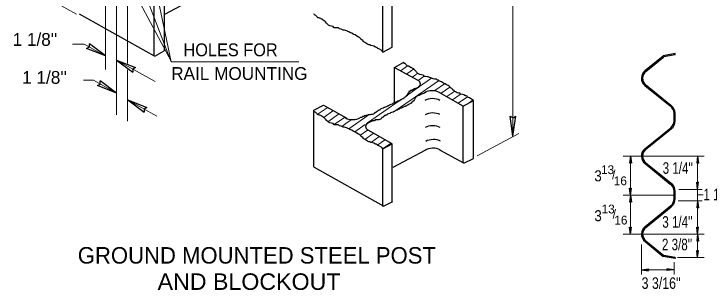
# Model space of a CAD drawing. Extents: x 650 to 1056, y -89 to 184.
# Drawn here: x 734.2 to 805.3, y 32.6 to 60.8 of the extents above; entities that cross this region are included whole.
import ezdxf

# ---------------------------------------------------------------- set-up
doc = ezdxf.new("R2010")
doc.units = 0
doc.header["$LTSCALE"] = 0.47
doc.layers.add('1', color=7, linetype='Continuous', lineweight=25)

msp = doc.modelspace()

# ---------------------------------------------------------------- linework, layer by layer
at = {"layer": '1', "lineweight": 13}
for p, q in [((785.2221, 48.2754), (785.2221, 99.7678)), ((743.5592, 55.1347), (743.5592, 78.7147)), ((744.6816, 50.5237), (744.6816, 74.674)), ((746.3207, 74.575), (750.2807, 55.945)), ((750.2946, 55.945), (744.1956, 67.3735)), ((745.8201, 55.7644), (745.8201, 65.1355)), ((740.5772, 60.8159), (736.1852, 63.2729)), ((741.3632, 57.7492), (740.1932, 57.7492)), ((743.4636, 56.5817), (741.3692, 57.7492)), ((748.6236, 53.9009), (744.8259, 56.0377)), ((773.2033, 55.3807), (773.3908, 55.5119)), ((745.8201, 49.849), (745.8201, 55.1272)), ((773.7827, 55.0439), (774.3407, 55.4347)), ((774.3617, 54.7067), (775.0513, 55.1902)), ((775.2606, 54.5924), (775.4743, 54.7417)), ((774.9418, 54.3693), (775.2606, 54.5924)), ((775.5197, 54.0299), (776.1441, 54.4675)), ((775.5699, 53.323), (776.8929, 54.2497)), ((774.8128, 52.0502), (777.5957, 53.9984)), ((777.2394, 53.0069), (778.2137, 53.6887)), ((777.8721, 52.7069), (778.7762, 53.3402)), ((774.2934, 52.4294), (774.9621, 52.8977)), ((774.9621, 52.8977), (775.5429, 53.3039)), ((778.4503, 52.369), (779.2648, 52.9397)), ((748.8193, 50.3537), (745.8688, 52.0225)), ((770.3574, 49.6735), (773.6709, 51.9929)), ((773.1748, 50.9032), (774.8128, 52.0502)), ((779.0297, 52.0304), (779.8202, 52.5842)), ((779.6079, 51.6937), (780.5631, 52.3622)), ((780.8949, 51.8512), (781.0997, 51.9947)), ((765.3111, 50.5972), (766.2197, 51.2339)), ((780.6482, 51.6787), (780.8949, 51.8512)), ((765.8766, 50.2503), (766.8077, 50.9032)), ((766.2853, 49.7939), (767.3972, 50.5727)), ((766.9397, 49.5085), (767.9867, 50.2428)), ((768.2822, 49.7054), (768.7299, 50.0189)), ((768.4318, 49.0679), (770.3964, 50.4438)), ((767.7399, 49.3263), (768.2822, 49.7054)), ((769.0434, 48.7525), (770.1238, 49.5097)), ((769.5714, 48.3802), (770.3619, 48.9333)), ((770.0676, 47.9845), (770.9184, 48.5808)), ((785.8084, 48.5912), (781.5624, 46.3041)), ((770.7542, 47.7224), (771.5068, 48.2492)), ((771.3876, 47.4247), (772.0959, 47.9192)), ((771.9358, 47.0647), (772.6843, 47.5877)), ((796.4806, 46.2835), (804.7805, 46.2835)), ((804.1037, 42.8935), (804.1037, 46.2835)), ((802.1702, 42.8822), (804.5836, 42.8822)), ((796.4806, 42.2977), (801.5938, 42.2977)), ((804.1037, 42.325), (804.6579, 42.325)), ((804.5836, 41.7055), (802.1087, 41.7055)), ((796.4806, 38.3042), (804.7805, 38.3042)), ((798.3579, 37.2445), (798.3579, 34.1633)), ((802.0367, 35.9159), (804.7805, 35.9159)), ((801.6939, 35.4292), (801.6939, 34.1633)), ((798.3579, 34.6627), (801.6774, 34.6627))]:
    msp.add_line(p, q, dxfattribs=at)
at = {"layer": '1'}
for p, q in [((772.8726, 57.4367), (772.8726, 93.3137)), ((771.9178, 56.9347), (771.9178, 92.7985)), ((749.5896, 57.0602), (749.5896, 83.3489)), ((748.5467, 56.5124), (748.5467, 82.7722)), ((753.2454, 62.7247), (749.5896, 60.7852)), ((748.5636, 56.5027), (740.8824, 60.8159)), ((743.5566, 56.5325), (741.9066, 57.7832)), ((743.5566, 56.5325), (741.6298, 57.2922)), ((748.5868, 56.518), (749.5648, 57.0475)), ((771.9178, 56.9347), (772.8726, 57.4367)), ((798.7183, 55.0252), (800.5817, 56.5517)), ((798.7952, 54.9382), (800.6316, 56.4419)), ((801.8087, 56.7667), (800.5817, 56.5517)), ((801.8087, 56.6485), (800.6316, 56.4419)), ((801.8087, 56.6485), (801.8087, 56.7667)), ((744.697, 56.1109), (746.6245, 55.3512)), ((744.697, 56.1109), (746.347, 54.8588)), ((773.1227, 55.3627), (774.0497, 55.8929)), ((773.1227, 55.3627), (775.5043, 54.0385)), ((773.1227, 51.7465), (773.1227, 55.3627)), ((744.6707, 52.7264), (742.7458, 53.4907)), ((744.6707, 52.7264), (743.0229, 53.9812)), ((798.6999, 53.5165), (801.2912, 51.415)), ((798.7821, 53.5994), (801.3647, 51.505)), ((780.1348, 51.4079), (777.6801, 52.789)), ((745.849, 52.0313), (747.7735, 51.2667)), ((745.849, 52.0313), (747.4968, 50.7766)), ((780.1348, 51.4079), (781.1762, 51.9704)), ((764.8753, 50.9965), (765.8462, 51.5107)), ((765.8462, 51.5107), (768.2278, 50.1595)), ((780.1348, 45.5797), (780.1348, 51.4079)), ((764.8753, 45.1412), (764.8753, 50.9965)), ((801.6939, 49.8982), (801.6939, 50.6542)), ((801.8109, 49.8982), (801.8109, 50.6542)), ((785.2224, 48.3188), (784.9408, 50.3705)), ((785.2224, 48.3188), (785.5048, 50.3705)), ((798.7101, 47.0384), (801.3531, 49.1822)), ((798.7828, 46.9477), (801.4258, 49.0915)), ((772.8726, 47.5427), (770.4178, 48.9235)), ((771.9178, 47.0267), (772.8726, 47.5427)), ((771.9178, 41.125), (771.9178, 47.0267)), ((772.8726, 41.6238), (772.8726, 47.5427)), ((776.2944, 46.9022), (772.9299, 45.1094)), ((780.1914, 45.55), (777.7363, 46.9022)), ((797.2408, 46.2835), (797.1433, 45.5707)), ((797.2408, 46.2835), (797.3391, 45.5707)), ((804.1044, 46.2835), (804.0062, 45.5707)), ((804.1044, 46.2835), (804.2019, 45.5707)), ((798.7277, 45.5144), (801.3077, 43.4215)), ((798.8008, 45.6047), (801.3812, 43.5115)), ((771.9744, 41.1547), (764.9316, 45.1094)), ((804.1029, 42.8935), (804.0054, 43.6067)), ((804.1029, 42.8935), (804.2016, 43.6067)), ((797.2416, 42.2977), (797.1437, 43.0109)), ((797.2416, 42.2977), (797.3398, 43.0109)), ((801.6924, 41.9422), (801.6924, 42.6697)), ((801.8087, 41.9422), (801.8087, 42.6697)), ((797.2408, 42.2977), (797.1433, 41.5847)), ((797.2408, 42.2977), (797.3391, 41.5847)), ((771.9744, 41.1547), (772.9299, 41.6542)), ((804.1044, 41.7055), (804.0062, 40.9922)), ((804.1044, 41.7055), (804.2019, 40.9922)), ((798.7359, 39.0794), (801.3347, 41.1869)), ((798.8091, 38.989), (801.4074, 41.0965)), ((797.2416, 38.3042), (797.1437, 39.0175)), ((797.2416, 38.3042), (797.3398, 39.0175)), ((804.1029, 38.3042), (804.0054, 39.0175)), ((804.1029, 38.3042), (804.2016, 39.0175)), ((804.1044, 38.3042), (804.0062, 37.591)), ((804.1044, 38.3042), (804.2019, 37.591)), ((798.7277, 37.5347), (800.5817, 36.016)), ((798.8008, 37.6247), (800.6316, 36.1255)), ((804.1044, 35.9159), (804.0062, 36.6284)), ((804.1044, 35.9159), (804.2019, 36.6284)), ((801.8087, 35.7989), (800.5817, 36.016)), ((801.8087, 35.9174), (800.6316, 36.1255)), ((801.8087, 35.9174), (801.8087, 35.7989)), ((798.3579, 34.6615), (799.0708, 34.7602)), ((798.3579, 34.6615), (799.0708, 34.564)), ((801.6774, 34.663), (800.9646, 34.7605)), ((801.6774, 34.663), (800.9646, 34.5647))]:
    msp.add_line(p, q, dxfattribs=at)
at = {"layer": '1', "lineweight": 13}
for points in [[(763.3423, 55.939), (750.2826, 55.939), (746.1231, 66.7829)], [(744.6707, 52.7257), (742.3442, 54.04), (741.3069, 54.0367)], [(797.2416, 38.3042), (797.2416, 42.2977), (797.2416, 46.2835)], [(804.1037, 35.9159), (804.1037, 38.3042), (804.1037, 42.8822)]]:
    msp.add_lwpolyline(points, dxfattribs=at)
at = {"layer": '1'}
for points in [[(771.9178, 56.9657), (771.7993, 57.0824), (771.5796, 57.2302), (771.5064, 57.2602), (771.4191, 57.2879), (771.3876, 57.3179), (771.3448, 57.3764), (771.2713, 57.4064), (771.1678, 57.4367), (771.0062, 57.5242), (770.8738, 57.5684), (770.6964, 57.5972), (770.6087, 57.6847), (770.4756, 57.6847), (770.3432, 57.745), (770.2419, 57.8027), (770.1827, 57.8312), (770.0642, 57.8917), (770.0361, 57.9497), (769.9176, 58.024), (769.8887, 58.0964), (769.7867, 58.1564), (769.6689, 58.258), (769.6236, 58.3173), (769.5219, 58.4047), (769.4184, 58.465), (769.2576, 58.5524), (769.0944, 58.6844), (768.9189, 58.7302), (768.7412, 58.8464), (768.5361, 58.9207), (768.4476, 59.0077), (768.3467, 59.0377), (768.2863, 59.0673), (768.2136, 59.1107), (768.0069, 59.1547), (767.8603, 59.1854), (767.6687, 59.2727), (767.4778, 59.3024), (767.3758, 59.3905), (767.3023, 59.3905), (767.0814, 59.4194), (767.0372, 59.4194), (766.9352, 59.4194), (766.9048, 59.4487), (766.8463, 59.5382), (766.6697, 59.5667), (766.5066, 59.6125), (766.3757, 59.6845), (766.3314, 59.7277), (766.2126, 59.8173), (766.1983, 59.8465), (766.1263, 59.8907), (766.0802, 59.9789), (766.0378, 59.9932), (766.0078, 60.0532), (765.9197, 60.1255), (765.8754, 60.1694), (765.8012, 60.1997), (765.7288, 60.2722), (765.7138, 60.2872), (765.6114, 60.3167), (765.5672, 60.3603), (765.4491, 60.4045), (765.4206, 60.4337), (765.3463, 60.4337), (765.2886, 60.4337), (765.2286, 60.4777), (765.1997, 60.5377), (765.1693, 60.5662), (765.1266, 60.5965), (765.0819, 60.6107), (765.0523, 60.6842), (765.0077, 60.7127), (764.9199, 60.7289), (764.9057, 60.7717), (764.8753, 60.8317)], [(741.6298, 57.2922), (741.9081, 57.4632), (741.9066, 57.7832)], [(781.1762, 51.9704), (780.7667, 52.261), (780.6793, 52.2899), (780.5908, 52.3199), (780.5619, 52.3484), (780.5327, 52.4084), (780.4442, 52.4522), (780.3553, 52.4665), (780.2087, 52.5692), (780.0471, 52.5854), (779.8701, 52.6127), (779.7827, 52.7155), (779.6642, 52.7155), (779.5176, 52.7602), (779.4291, 52.8337), (779.3713, 52.8479), (779.2382, 52.9079), (779.2093, 52.981), (779.0769, 53.0403), (779.0769, 53.1134), (778.9581, 53.2007), (778.8422, 53.2754), (778.7976, 53.3332), (778.7091, 53.4374), (778.5909, 53.4962), (778.4301, 53.5705), (778.2827, 53.6867), (778.1061, 53.7599), (777.9152, 53.878), (777.7251, 53.9369), (777.6212, 54.0385), (777.5323, 54.0554), (777.4742, 54.0832), (777.3861, 54.1578), (777.2094, 54.1717), (777.0478, 54.2017), (776.8269, 54.2897), (776.6803, 54.3194), (776.5483, 54.4072), (776.4752, 54.4072), (776.2693, 54.4367), (776.2101, 54.4367), (776.1227, 54.4367), (776.0919, 54.4807), (776.0346, 54.5692), (775.8576, 54.5984), (775.7106, 54.628), (775.5501, 54.7169), (775.5043, 54.745), (775.4023, 54.8332), (775.3727, 54.8632), (775.3123, 54.9359), (775.2546, 54.9952), (775.2249, 55.0097), (775.1961, 55.0829), (775.1079, 55.1417), (775.0787, 55.2007), (774.9752, 55.2302), (774.9159, 55.288), (774.8871, 55.3192), (774.7997, 55.3627), (774.7397, 55.3627), (774.6219, 55.4515), (774.5788, 55.4812), (774.5346, 55.4812), (774.4599, 55.4812), (774.4161, 55.4947), (774.3879, 55.5685), (774.3437, 55.5989), (774.3137, 55.6132), (774.2694, 55.6417), (774.2259, 55.7147), (774.1963, 55.7455), (774.1228, 55.7597), (774.0797, 55.7894), (774.0396, 55.8862)], [(746.6245, 55.3512), (746.3462, 55.1802), (746.347, 54.8588)], [(742.7458, 53.4907), (743.0241, 53.6597), (743.0229, 53.9812)], [(775.6221, 53.3632), (775.4754, 53.2754), (775.4754, 53.2754), (775.1661, 53.1577), (774.9752, 53.0684), (774.9606, 53.0403), (774.8871, 53.0403), (774.8436, 52.9957), (774.7997, 52.981), (774.7397, 52.981), (774.6808, 52.9079), (774.6527, 52.8925), (774.5788, 52.8925), (774.5646, 52.8337), (774.5646, 52.7602), (774.5346, 52.732), (774.5057, 52.7155), (774.4457, 52.6127), (774.4161, 52.5854), (774.3879, 52.4665), (774.2994, 52.4522), (774.2694, 52.3484), (774.1809, 52.3199), (774.1228, 52.261), (774.0193, 52.1875), (773.9897, 52.1579), (773.9319, 52.1437), (773.8731, 52.1144), (773.7842, 52.0402), (773.7099, 52.0259), (773.6668, 51.9959), (773.6379, 51.9528), (773.5348, 51.9528), (773.5206, 51.9074), (773.4171, 51.9074), (773.3739, 51.8635), (773.2986, 51.8354), (773.2408, 51.7907), (773.1227, 51.7465), (773.0646, 51.7165), (772.9761, 51.6877), (772.9168, 51.6287), (772.8579, 51.5984), (772.7259, 51.5553), (772.6667, 51.541), (772.5936, 51.4825), (772.4908, 51.4375), (772.4331, 51.4079), (772.3727, 51.3947), (772.2853, 51.319), (772.1387, 51.2897), (772.0937, 51.2617), (772.0202, 51.2459), (771.9471, 51.1885), (771.8282, 51.1435), (771.7119, 51.1139), (771.6673, 51.0704), (771.6238, 51.025), (771.5342, 50.9965), (771.5064, 50.9662), (771.4191, 50.9662), (771.3876, 50.9095), (771.3448, 50.8642), (771.2859, 50.8492), (771.2713, 50.8199), (771.1971, 50.7464), (771.1382, 50.7464), (771.1239, 50.7322), (771.0793, 50.7025), (771.0493, 50.6587), (770.9919, 50.6002), (770.9327, 50.5844), (770.8153, 50.5397), (770.6964, 50.5397), (770.6233, 50.5117), (770.5806, 50.5117), (770.5059, 50.5117), (770.4178, 50.5117), (770.3586, 50.4677), (770.3432, 50.4378), (770.2419, 50.4378), (770.1827, 50.4378), (770.1246, 50.3935), (770.0642, 50.3935), (770.0064, 50.3935), (770.0064, 50.335), (769.9487, 50.335), (769.9176, 50.3207), (769.8444, 50.3207), (769.8167, 50.2772)], [(776.2989, 52.8337), (776.1658, 52.732), (776.1658, 52.732), (775.8576, 52.6127), (775.6659, 52.5262), (775.6367, 52.4947), (775.5928, 52.4947), (775.5043, 52.4665), (775.5043, 52.4522), (775.4308, 52.4522), (775.3727, 52.3792), (775.3423, 52.3484), (775.2846, 52.3484), (775.2546, 52.2899), (775.2546, 52.2325), (775.2249, 52.1875), (775.1961, 52.1579), (775.1368, 52.0705), (775.1079, 52.0402), (775.0787, 51.9239), (774.9752, 51.9074), (774.9606, 51.805), (774.8717, 51.7907), (774.7997, 51.7165), (774.7112, 51.6584), (774.6808, 51.6287), (774.6219, 51.5984), (774.5646, 51.5553), (774.4599, 51.5107), (774.4161, 51.4825), (774.3437, 51.4375), (774.3137, 51.4079), (774.2259, 51.4079), (774.1963, 51.3644), (774.1228, 51.3644), (774.0497, 51.319), (773.9897, 51.2897), (773.9319, 51.2459), (773.8146, 51.2024), (773.7557, 51.1885), (773.6668, 51.1435), (773.5937, 51.085), (773.5348, 51.0704), (773.4171, 51.025), (773.3739, 50.9965), (773.2551, 50.953), (773.1819, 50.9095), (773.1227, 50.8642), (773.0646, 50.8492), (772.9761, 50.791), (772.8287, 50.7464), (772.7844, 50.7322), (772.7113, 50.7025), (772.6239, 50.6444), (772.5051, 50.6002), (772.4031, 50.5844), (772.3299, 50.5117), (772.3146, 50.4827), (772.2122, 50.4677), (772.1968, 50.4378), (772.0937, 50.4378), (772.0644, 50.3504), (772.0356, 50.335), (771.9759, 50.3207), (771.9471, 50.2772), (771.8882, 50.2172), (771.8282, 50.2172), (771.7993, 50.203), (771.7712, 50.1595), (771.7408, 50.1142), (771.6673, 50.071), (771.6238, 50.041), (771.5064, 49.9964), (771.3876, 49.9964), (771.3144, 49.9817), (771.2713, 49.9817), (771.1971, 49.9817), (771.1239, 49.9817), (771.0493, 49.9087), (771.0062, 49.8944), (770.9327, 49.8944), (770.8738, 49.8944), (770.8153, 49.8655), (770.7411, 49.8655), (770.6964, 49.8655), (770.6964, 49.7917), (770.6233, 49.7917), (770.6087, 49.7612), (770.5359, 49.7612), (770.5059, 49.7482)], [(780.1914, 45.55), (781.1728, 46.0465), (781.1728, 51.9689)], [(747.7735, 51.2667), (747.4956, 51.0968), (747.4968, 50.7766)], [(771.9178, 47.0267), (771.7993, 47.1592), (771.5796, 47.3069), (771.5064, 47.3357), (771.4191, 47.3657), (771.3876, 47.3954), (771.3448, 47.4532), (771.2713, 47.4977), (771.1678, 47.5124), (771.0062, 47.6163), (770.8738, 47.644), (770.6964, 47.6597), (770.6087, 47.7475), (770.4756, 47.7475), (770.3432, 47.8218), (770.2419, 47.8652), (770.1827, 47.9092), (770.0642, 47.9695), (770.0361, 48.0269), (769.9176, 48.0847), (769.8887, 48.1893), (769.7867, 48.2317), (769.6689, 48.3355), (769.6236, 48.3955), (769.5219, 48.4829), (769.4184, 48.5433), (769.2576, 48.6152), (769.0944, 48.7477), (768.9189, 48.8057), (768.7412, 48.9235), (768.5361, 48.9977), (768.4476, 49.0702), (768.3467, 49.114), (768.2863, 49.1444), (768.2136, 49.1887), (768.0069, 49.2329), (767.8603, 49.2617), (767.6687, 49.3499), (767.4778, 49.3795), (767.3758, 49.4672), (767.3023, 49.4672), (767.0814, 49.4969), (767.0372, 49.4969), (766.9352, 49.4969), (766.9048, 49.5272), (766.8463, 49.615), (766.6697, 49.6442), (766.5066, 49.6735), (766.3757, 49.7612), (766.3314, 49.7917), (766.2126, 49.8944), (766.1983, 49.9087), (766.1263, 49.9817), (766.0802, 50.041), (766.0378, 50.071), (766.0078, 50.1142), (765.9197, 50.203), (765.8754, 50.2327), (765.8012, 50.2772), (765.7288, 50.335), (765.7138, 50.3504), (765.6114, 50.3935), (765.5672, 50.4378), (765.4491, 50.4827), (765.4206, 50.5117), (765.3463, 50.5117), (765.2886, 50.5117), (765.2286, 50.5397), (765.1997, 50.6002), (765.1693, 50.6444), (765.1266, 50.6587), (765.0819, 50.7025), (765.0523, 50.7464), (765.0077, 50.791), (764.9199, 50.8199), (764.9057, 50.8492), (764.8753, 50.9095)], [(769.8167, 50.2772), (769.7713, 50.2327), (769.6978, 50.2327), (769.6689, 50.2172), (769.6236, 50.2172), (769.5789, 50.203)], [(784.9408, 50.3705), (785.2254, 50.2122), (785.5048, 50.3705)], [(797.3391, 45.5707), (797.2401, 45.6262), (797.1433, 45.5707)], [(804.0062, 45.5707), (804.1052, 45.6262), (804.2019, 45.5707)], [(804.2016, 43.6067), (804.1022, 43.5509), (804.0054, 43.6067)], [(797.1437, 43.0109), (797.2427, 42.9558), (797.3398, 43.0109)], [(797.3391, 41.5847), (797.2401, 41.6403), (797.1433, 41.5847)], [(804.0062, 40.9922), (804.1052, 41.0474), (804.2019, 40.9922)], [(797.1437, 39.0175), (797.2427, 38.9617), (797.3398, 39.0175)], [(804.2016, 39.0175), (804.1022, 38.9617), (804.0054, 39.0175)], [(804.0062, 37.591), (804.1052, 37.6465), (804.2019, 37.591)], [(804.0062, 36.6284), (804.1052, 36.5729), (804.2019, 36.6284)], [(799.0708, 34.7602), (799.0157, 34.6608), (799.0708, 34.564)], [(800.9646, 34.5647), (801.0201, 34.6638), (800.9646, 34.7605)]]:
    msp.add_lwpolyline(points, dxfattribs=at)
for centre, radius, start, end in [((799.3362, 54.2631), 0.9811, 128.30778, 229.56757), ((799.3362, 54.2631), 0.8648, 128.70877, 230.14057), ((800.7134, 50.6213), 0.9811, 1.87136, 53.92183), ((800.7134, 50.6213), 1.0974, 1.87136, 53.92183), ((800.7134, 49.9264), 0.9811, 310.67495, 358.12864), ((800.7134, 49.9264), 1.0974, 310.67495, 358.12864), ((799.3362, 46.2835), 0.9811, 129.99291, 231.61976), ((799.3362, 46.2835), 0.8648, 129.99291, 231.61976), ((800.7134, 42.6406), 0.9811, 1.87136, 52.6999), ((800.7134, 42.6406), 1.0974, 1.87136, 52.6999), ((800.7113, 41.9457), 0.9811, 309.2719, 359.75876), ((800.7113, 41.9457), 1.0974, 309.2719, 359.75876), ((799.3362, 38.3038), 0.9811, 127.75177, 231.70227), ((799.3362, 38.3038), 0.8648, 127.75177, 231.70227)]:
    msp.add_arc(centre, radius, start, end, dxfattribs=at)
for centre, major_axis, start_param, end_param in [((774.7576, 53.6548), (1.0052, 0.015), 5.4682167, 7.0734193), ((776.9481, 52.4245), (1.0052, 0.015), 0.7065151, 2.4283305), ((776.9707, 51.622), (1.0052, 0.015), 0.7065151, 2.4283305), ((776.9932, 50.1583), (1.0052, 0.015), 0.7065151, 2.4283305), ((768.8163, 50.5641), (1.0052, -0.015), 3.9392723, 5.5766702), ((771.1568, 49.3038), (1.0052, 0.015), 2.2481256, 3.8994315), ((777.0137, 48.8496), (1.0052, 0.015), 0.7065151, 2.4283305), ((777.0625, 47.4359), (1.0052, 0.015), 0.7065151, 2.4283305), ((777.0044, 46.5448), (1.0052, 0.015), 0.7065151, 2.4283305)]:
    msp.add_ellipse(centre, major_axis=major_axis, ratio=0.5427, start_param=start_param, end_param=end_param, dxfattribs=at)

# ---------------------------------------------------------------- texts
for s, height, p in [("1 1/8''", 1.312, (734.0582, 57.5628)), ("1 1/8''", 1.312, (735.0384, 53.6792)), ('RAIL MOUNTING', 1.312, (750.274, 54.0746)), ('13', 0.9, (794.2281, 44.4423)), ('/', 0.9, (795.3613, 43.9327)), ('16', 0.9, (795.5312, 43.3098)), ('13', 0.9, (794.2847, 40.4197)), ('/', 0.9, (795.4179, 39.91)), ('16', 0.9, (795.5878, 39.2872)), ('GROUND MOUNTED STEEL POST', 1.688, (740.7249, 35.287))]:
    msp.add_text(s, height=height, dxfattribs=at).set_placement(p)
for s, height, width, p in [('HOLES FOR', 1.312, 0.95, (751.5317, 56.5003)), ("3 1/4''", 1.181, 0.75, (800.5292, 44.4719)), ('3', 1.125, 0.9, (793.5478, 43.7058)), ("1 1/8''", 1.181, 0.75, (804.7011, 41.7671)), ('3', 1.125, 0.9, (793.5478, 39.6262)), ("3 1/4''", 1.181, 0.75, (800.4932, 38.959)), ("2 3/8''", 1.181, 0.75, (800.4564, 36.655)), (' AND BLOCKOUT', 1.688, 1.05, (748.2249, 32.5998)), ("3 3/16''", 1.181, 0.8, (798.3772, 32.7006))]:
    msp.add_text(s, height=height, dxfattribs=dict(at, width=width)).set_placement(p)

doc.saveas('drawing.dxf')
